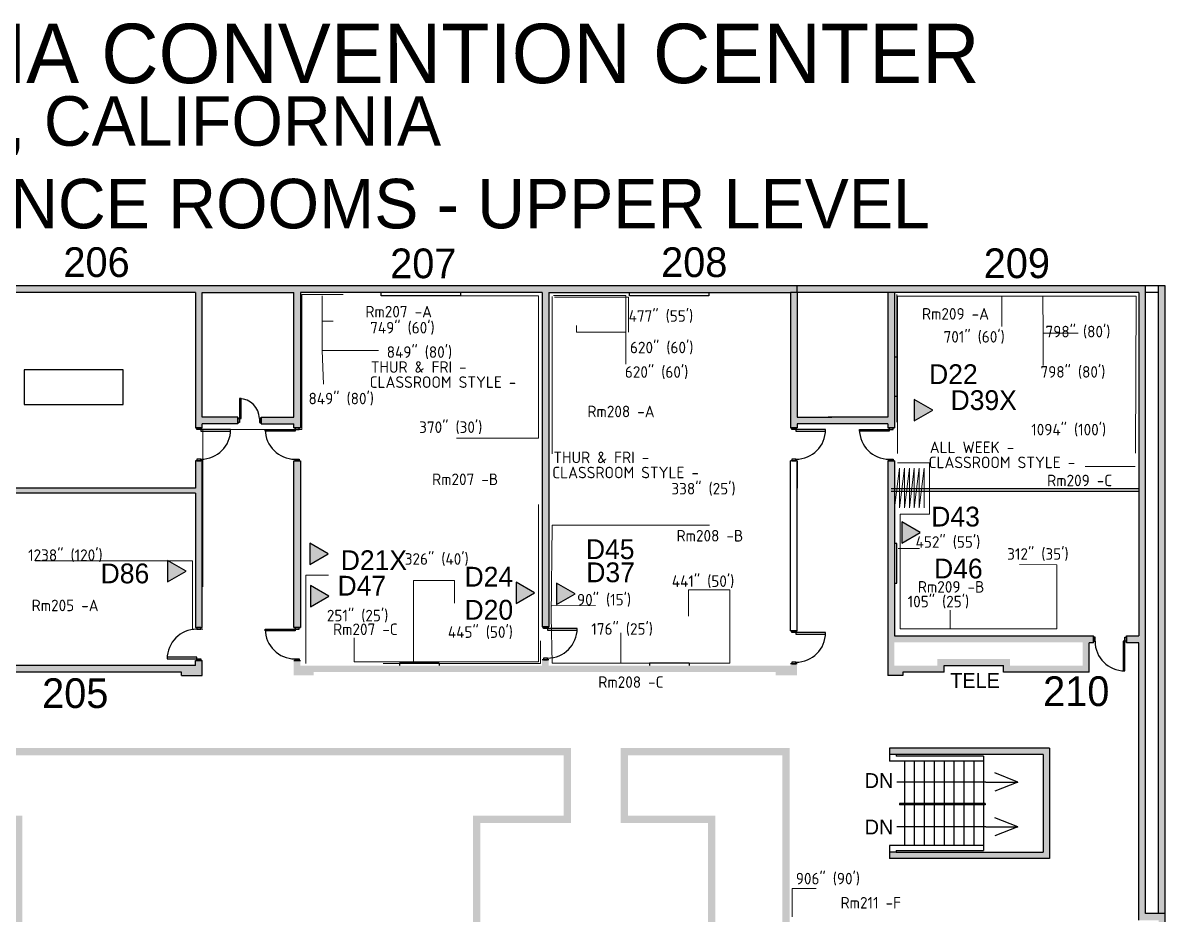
# Model space of a CAD drawing. Header units: inches. Extents: x 2884 to 5593, y 3202 to 5211.
# Drawn here: x 4174 to 5558, y 4130 to 5211 of the extents above; entities that cross this region are included whole.
import ezdxf
from ezdxf.enums import TextEntityAlignment as Align

# ---------------------------------------------------------------- set-up
doc = ezdxf.new("R2010")
doc.units = ezdxf.units.IN
doc.header["$LTSCALE"] = 100
doc.header["$MEASUREMENT"] = 0
doc.linetypes.add('DASHED', pattern=[19.049999999999997, 12.7, -6.35])
doc.linetypes.add('DASHEDTINY', pattern=[2.8575, 1.905, -0.9525])
for name, color, linetype, lineweight, true_color in [('AP_Name', 176, 'CONTINUOUS', 18, 0x000080), ('LAB DAY', 140, 'CONTINUOUS', 18, 0x26a8ff), ('Wire_Run', 200, 'DASHEDTINY', 13, 0xaa00ff)]:
    doc.layers.add(name, color=color, linetype=linetype, lineweight=lineweight, true_color=true_color)
for name, color, linetype, lineweight in [('bldg_airwall', 53, 'DASHED', 25), ('bldg_airwall_storage', 53, 'CONTINUOUS', 18), ('bldg_doors', 7, 'CONTINUOUS', 25), ('bldg_text', 94, 'CONTINUOUS', 25), ('bldg_title', 94, 'CONTINUOUS', 25), ('bldg_wallint', 7, 'CONTINUOUS', 25), ('bldg_wallintsol', 7, 'CONTINUOUS', 25), ('data_jack', 120, 'CONTINUOUS', 25), ('LENGTH', 4, 'CONTINUOUS', 18)]:
    doc.layers.add(name, color=color, linetype=linetype, lineweight=lineweight)
doc.layers.add('bldg_stairs', color=9, linetype='CONTINUOUS')
doc.styles.add('bldgtx18', font='bldgtx18')
doc.styles.add('bldgtx36', font='bldgtx36')
doc.styles.add('bldgtx48', font='bldgtx48')
doc.styles.add('iso3098', font='iso3098')
doc.styles.add('showtx60', font='showtx60')

msp = doc.modelspace()

# ---------------------------------------------------------------- hatches: boundary and pattern name
at = {"layer": 'bldg_wallintsol'}
for points in [[(4391.442682784961, 4680.260072352314), (4383.442678784962, 4680.260072352315), (4383.442674784961, 4647.260064352317), (4090.442682784963, 4647.260064352319), (4090.442682784963, 4884.260064352318), (4090.442682784963, 4892.260068352317), (3786.942682784963, 4892.260068352317), (3786.942682784963, 4523.946355853336), (3886.628970285977, 4424.260068352318), (4006.942682784958, 4424.260068352318), (4006.942682784958, 4456.260072352319), (4018.942682784959, 4456.260072352319), (4018.942682784959, 4464.26007235232), (3998.942682784959, 4464.26007235232), (3998.942682784959, 4432.26007235232), (3889.942674784961, 4432.26007235232), (3794.942682784963, 4527.26006435232), (3794.942682784962, 4884.260064352318), (4082.942682784962, 4884.260064352319), (4082.942682784962, 4647.260064352319), (4082.942682784961, 4464.26007235232), (4058.942682784962, 4464.26007235232), (4058.942682784962, 4456.26007235232), (4070.942682784962, 4456.26007235232), (4070.942682784962, 4424.260068352317), (4366.442682784962, 4424.260068352318), (4366.442682784961, 4420.260072352317), (4391.442678784962, 4420.260072352317), (4391.442678784962, 4438.260072352318), (4383.442674784963, 4438.260072352318), (4383.442674784963, 4432.260072352317), (4090.442682784963, 4432.260072352318), (4090.442682784963, 4641.260064352318), (4383.442674784963, 4641.260064352318), (4383.442674784964, 4478.260072352322), (4391.442678784964, 4478.260072352322)], [(5112.442674784963, 4884.260064352318), (5112.442674784963, 4892.260068352317), (4090.442682784963, 4892.260068352317), (4090.442682784963, 4884.260064352318), (4383.442674784963, 4884.260064352318), (4383.442674784963, 4720.260072352318), (4391.442678784962, 4720.260072352318), (4391.442678784962, 4725.260064352318), (4434.837166561695, 4725.260064352318), (4434.837166561695, 4733.260068352318), (4391.442678784962, 4733.260068352318), (4391.442678784962, 4884.260064352318), (4502.442678784962, 4884.260064352318), (4502.442678784962, 4733.260068352318), (4462.837166561698, 4733.260072352316), (4462.837166561698, 4725.260068352317), (4502.442678784962, 4725.260064352318), (4502.442678784962, 4720.260072352318), (4510.442682784962, 4720.260072352318), (4510.442682784962, 4884.260064352318), (4803.442674784963, 4884.260064352318), (4803.442674784963, 4479.260064352319), (4811.442678784962, 4479.260064352319), (4811.442678784962, 4884.260064352318), (5104.442682784963, 4884.260064352318)], [(5526.442674784963, 4468.260072352318), (5511.442674784962, 4468.260072352318), (5511.442674784962, 4459.760064352319), (5526.442674784963, 4459.760064352319), (5526.442674784961, 4123.618712339979), (5550.442674784961, 4123.618712339979), (5550.442674784961, 4117.61871233998), (5558.442666784963, 4117.618712339981), (5558.442666784963, 4131.618712339981), (5534.442678784961, 4131.618712339979), (5534.442678784963, 4892.260068352317), (5112.442674784963, 4892.260068352317), (5112.442674784963, 4884.260064352318), (5222.442678784962, 4884.260064352318), (5230.442682784963, 4884.260064352318), (5526.442674784963, 4884.260064352318)], [(5550.442666784963, 4131.618712339981), (5558.442666784963, 4131.618712339981), (5558.442666784964, 4892.260068352317), (5550.442666784964, 4892.260068352317)], [(5230.442682784963, 4884.260064352318), (5222.442678784962, 4884.260064352318), (5222.442678784962, 4733.260068352318), (5150.159422585903, 4733.260068352318), (5112.442674784963, 4733.260068352318), (5112.442674784963, 4884.260064352318), (5104.442682784963, 4884.260064352318), (5104.442682784962, 4720.260072352318), (5112.442674784963, 4720.260072352318), (5112.442674784963, 4725.260064352318), (5154.442674784963, 4725.260064352318), (5222.442678784962, 4725.260064352318), (5222.442678784962, 4720.260072352318), (5230.442682784962, 4720.260072352318)], [(4502.442678784961, 4478.260072352322), (4510.442682784961, 4478.260072352322), (4510.442682784963, 4680.260072352314), (4502.442678784963, 4680.260072352314)], [(5410.442682784963, 4206.26007235232), (5232.442682784962, 4206.260072352319), (5224.442682784962, 4206.260072352318), (5224.442682784962, 4198.260072352319), (5418.442686784961, 4198.260072352319), (5418.442686784961, 4332.260064352317), (5224.442682784962, 4332.260064352317), (5224.442682784962, 4324.260064352318), (5232.442682784962, 4324.260064352318), (5410.442682784962, 4324.260064352318)]]:
    msp.add_hatch(color=256, dxfattribs=at).paths.add_polyline_path(points, flags=0)
h = msp.add_hatch(color=256, dxfattribs=at)
h.paths.add_polyline_path([(5471.44267478496, 4468.260076352318), (5230.442682784962, 4468.260072352318), (5230.442682784962, 4680.260072352314), (5222.442678784962, 4680.260072352314), (5222.442678784962, 4420.260072352318), (5240.442678784962, 4420.260072352318), (5240.442678784962, 4424.260068352317), (5290.442682784962, 4424.260068352317), (5290.442682784962, 4432.260072352318), (5362.442682784962, 4432.260072352318), (5362.442682784962, 4424.260068352317), (5466.442674784963, 4424.260068352317), (5466.442674784963, 4459.760064352319), (5471.44267478496, 4459.760068352317)], flags=0)
h.paths.add_polyline_path([(5458.442682784962, 4460.260068352318), (5458.442682784962, 4432.260072352318), (5370.442674784963, 4432.260072352318), (5370.442674784963, 4440.260064352318), (5282.442678784962, 4440.260064352318), (5282.442678784962, 4432.260072352318), (5230.442682784962, 4432.260072352318), (5230.442682784962, 4460.260068352318)], flags=0)
at = {"layer": 'bldg_wallintsol', "linetype": 'CONTINUOUS'}
msp.add_hatch(color=256, dxfattribs=at).paths.add_polyline_path([(4526.442678784962, 4424.260068352317), (5086.442682784962, 4424.260068352317), (5086.442682784962, 4420.260072352318), (5112.442674784963, 4420.260072352318), (5112.442674784963, 4434.260064352318), (5104.442682784962, 4434.260064352318), (5104.442682784962, 4432.260072352318), (4811.442678784962, 4432.260072352318), (4811.442678784962, 4439.260068352317), (4803.442674784963, 4439.260068352317), (4803.442674784963, 4432.260072352318), (4510.442682784962, 4432.260072352318), (4510.442682784962, 4438.260072352318), (4502.442678784962, 4438.260072352318), (4502.442678784962, 4420.260072352318), (4526.442678784962, 4420.260072352318)], flags=0)
h = msp.add_hatch(color=256, dxfattribs=at)
h.paths.add_polyline_path([(4719.442674784963, 3948.260064352318), (4719.442674784963, 4250.260068352317), (4829.442678784962, 4250.260068352317), (4829.442678784962, 4323.260064352318), (4065.442674784963, 4323.260064352318), (4065.442674784963, 4250.260068352319), (4173.442674784963, 4250.260068352317), (4173.442674784963, 3948.260064352318), (4065.442674784963, 3948.260064352318), (4065.442674784963, 3869.260068352319), (4829.442678784962, 3869.260068352319), (4829.442678784962, 3948.260064352318)], flags=0)
h.paths.add_polyline_path([(4164.442674784963, 4241.260068352318), (4164.442674784963, 3957.260064352318), (4056.442674784962, 3957.260064352318), (4056.442674784962, 3860.260068352319), (4838.442678784963, 3860.260068352319), (4838.442678784963, 3957.260064352318), (4728.442674784963, 3957.260064352318), (4728.442674784963, 4241.260068352318), (4838.442678784963, 4241.260068352318), (4838.442678784963, 4332.260064352317), (4056.442674784962, 4332.260064352317), (4056.442674784962, 4241.260068352318)], flags=0)
h = msp.add_hatch(color=256, dxfattribs=at)
h.paths.add_polyline_path([(5094.442674784962, 3869.260068352319), (5094.442674784963, 4323.260064352318), (4907.442678784962, 4323.260064352318), (4907.442678784962, 4250.260068352317), (5013.442674784963, 4250.260068352317), (5013.442674784963, 3948.260064352318), (4907.442678784962, 3948.260064352318), (4907.442678784962, 3869.260068352319)], flags=0)
h.paths.add_polyline_path([(5004.442674784963, 4241.260068352318), (5004.442674784963, 3957.260064352318), (4898.442678784963, 3957.260064352318), (4898.442678784963, 3860.260068352319), (5103.442674784962, 3860.260068352319), (5103.442674784963, 4332.260064352317), (4898.442678784963, 4332.260064352317), (4898.442678784963, 4241.260068352318)], flags=0)
at = {"layer": 'data_jack'}
for points in [[(5276.832081734514, 4741.703850668862), (5254.442685853943, 4754.630374407503), (5254.442685853943, 4728.777326930221)], [(5261.65092906851, 4593.38906465028), (5239.261533187939, 4606.315588388921), (5239.261533187939, 4580.462540911639)], [(4544.270983645763, 4567.781990537479), (4521.881587765192, 4580.70851427612), (4521.881587765192, 4554.855466798839)], [(4371.928152146304, 4546.770376674658), (4349.538756265732, 4559.696900413299), (4349.538756265732, 4533.843852936017)], [(4544.971073140474, 4516.36421400033), (4522.581677259903, 4529.29073773897), (4522.581677259903, 4503.43769026169)], [(4794.272133427015, 4520.240295813983), (4771.882737546444, 4533.166819552623), (4771.882737546444, 4507.313772075342)], [(4843.277788423409, 4519.190947540187), (4820.888392542838, 4532.117471278829), (4820.888392542838, 4506.264423801547)]]:
    msp.add_hatch(color=256, dxfattribs=at).paths.add_polyline_path(points, flags=0)

# ---------------------------------------------------------------- linework, layer by layer
at = {"layer": 'bldg_airwall', "linetype": 'CONTINUOUS'}
for p, q in [((5514.442674784962, 4646.260068352318), (5238.442674784963, 4646.260068352318)), ((5514.442674784962, 4643.260068352318), (5238.442674784963, 4643.260068352318))]:
    msp.add_line(p, q, dxfattribs=at)
at = {"layer": 'bldg_airwall_storage'}
for p, q in [((5236.442682784962, 4671.260064352318), (5230.442682784962, 4623.260064352318)), ((5242.442682784962, 4671.260064352318), (5236.442682784962, 4623.260064352318)), ((5236.442682784962, 4623.260064352318), (5236.442682784962, 4671.260064352318)), ((5248.442682784962, 4671.260064352318), (5242.442682784962, 4623.260064352318)), ((5242.442682784962, 4623.260064352318), (5242.442682784962, 4671.260064352318)), ((5254.442682784961, 4671.260064352318), (5248.442682784962, 4623.260064352318)), ((5248.442682784962, 4623.260064352318), (5248.442682784962, 4671.260064352318)), ((5260.442682784962, 4671.260064352318), (5254.442682784961, 4623.260064352318)), ((5254.442682784961, 4623.260064352318), (5254.442682784961, 4671.260064352318)), ((5266.442682784962, 4671.260064352318), (5260.442682784962, 4623.260064352318)), ((5260.442682784962, 4623.260064352318), (5260.442682784962, 4671.260064352318)), ((5266.442682784962, 4671.260064352318), (5266.442682784962, 4623.260064352318))]:
    msp.add_line(p, q, dxfattribs=at)
at = {"layer": 'bldg_doors'}
for p, q in [((4438.837166561695, 4755.760068352318), (4436.837166561695, 4755.760068352317)), ((4436.837166561695, 4755.760068352317), (4436.837166561695, 4731.760068352317)), ((4438.837166561694, 4731.760068352317), (4438.837166561695, 4755.760068352318)), ((4434.837166561695, 4726.760068352317), (4434.837166561693, 4731.760068352317)), ((4434.837166561693, 4731.760068352317), (4436.837166561695, 4731.760068352317)), ((4436.837166561693, 4726.760068352317), (4434.837166561695, 4726.760068352317)), ((4436.837166561695, 4731.760068352317), (4436.837166561693, 4726.760068352317)), ((4436.837166561695, 4731.760068352317), (4438.837166561694, 4731.760068352317)), ((4462.837166561697, 4731.760068352317), (4460.837166561694, 4731.760068352317)), ((4460.837166561694, 4731.760068352317), (4460.837166561697, 4726.760068352317)), ((4460.837166561697, 4726.760068352317), (4462.837166561696, 4726.760068352317)), ((4462.837166561696, 4726.760068352317), (4462.837166561697, 4731.760068352317)), ((4384.942678784962, 4718.260072352318), (4384.942678784962, 4720.260072352317)), ((4384.942678784962, 4720.260072352317), (4389.942678784962, 4720.260072352319)), ((4389.942678784961, 4718.260072352317), (4384.942678784962, 4718.260072352318)), ((4389.942678784962, 4720.260072352319), (4389.942678784961, 4718.260072352317)), ((4389.942678784961, 4718.260072352317), (4389.942678784961, 4716.260072352318)), ((4425.942678784962, 4718.260072352317), (4389.942678784961, 4718.260072352317)), ((4389.942678784961, 4716.260072352318), (4425.942678784962, 4716.260072352318)), ((4425.942678784962, 4716.260072352318), (4425.942678784962, 4718.260072352317)), ((4467.942682784961, 4716.260072352318), (4467.942682784963, 4718.260072352317)), ((4467.942682784963, 4718.260072352317), (4503.942682784963, 4718.260072352317)), ((4503.942682784963, 4716.260072352318), (4467.942682784961, 4716.260072352318)), ((4508.942682784963, 4720.260072352317), (4503.942682784962, 4720.260072352319)), ((4503.942682784962, 4720.260072352319), (4503.942682784963, 4718.260072352317)), ((4503.942682784963, 4718.260072352317), (4508.942682784963, 4718.260072352318)), ((4503.942682784963, 4718.260072352317), (4503.942682784963, 4716.260072352318)), ((4508.942682784963, 4718.260072352318), (4508.942682784963, 4720.260072352317)), ((5105.942686784961, 4718.260072352318), (5105.942686784961, 4720.260072352317)), ((5105.942686784961, 4720.260072352317), (5110.942686784961, 4720.260072352319)), ((5110.94268678496, 4718.260072352317), (5105.942686784961, 4718.260072352318)), ((5110.942686784961, 4720.260072352319), (5110.94268678496, 4718.260072352317)), ((5110.94268678496, 4718.260072352317), (5110.94268678496, 4716.260072352318)), ((5146.94268678496, 4718.260072352317), (5110.94268678496, 4718.260072352317)), ((5110.94268678496, 4716.260072352318), (5146.942686784962, 4716.260072352318)), ((5146.942686784962, 4716.260072352318), (5146.94268678496, 4718.260072352317)), ((5187.942682784962, 4716.260072352318), (5187.942682784963, 4718.260072352317)), ((5187.942682784963, 4718.260072352317), (5223.942682784962, 4718.260072352317)), ((5223.942682784962, 4716.260072352318), (5187.942682784962, 4716.260072352318)), ((5228.942682784963, 4720.260072352317), (5223.942682784961, 4720.260072352319)), ((5223.942682784961, 4720.260072352319), (5223.942682784962, 4718.260072352317)), ((5223.942682784962, 4718.260072352317), (5228.942682784963, 4718.260072352318)), ((5223.942682784962, 4718.260072352317), (5223.942682784962, 4716.260072352318)), ((5228.942682784963, 4718.260072352318), (5228.942682784963, 4720.260072352317)), ((4384.942678784962, 4682.260072352316), (4384.942678784962, 4680.260072352316)), ((4389.942678784961, 4682.260072352317), (4384.942678784962, 4682.260072352316)), ((4384.942678784962, 4680.260072352316), (4389.942678784961, 4680.260072352315)), ((4389.942678784961, 4680.260072352315), (4389.942678784961, 4682.260072352317)), ((4503.942682784963, 4680.260072352315), (4503.942682784963, 4682.260072352317)), ((4503.942682784963, 4682.260072352317), (4508.942682784963, 4682.260072352316)), ((4508.942682784963, 4680.260072352316), (4503.942682784963, 4680.260072352315)), ((4508.942682784963, 4682.260072352316), (4508.942682784963, 4680.260072352316)), ((5105.942686784961, 4682.260072352316), (5105.942686784961, 4680.260072352316)), ((5110.94268678496, 4682.260072352317), (5105.942686784961, 4682.260072352316)), ((5105.942686784961, 4680.260072352316), (5110.94268678496, 4680.260072352315)), ((5110.94268678496, 4680.260072352315), (5110.94268678496, 4682.260072352317)), ((5223.942682784962, 4680.260072352315), (5223.942682784962, 4682.260072352317)), ((5223.942682784962, 4682.260072352317), (5228.942682784963, 4682.260072352316)), ((5228.942682784963, 4680.260072352316), (5223.942682784962, 4680.260072352315)), ((5228.942682784963, 4682.260072352316), (5228.942682784963, 4680.260072352316)), ((4389.942678784963, 4478.26007235232), (4384.942678784963, 4478.260072352321)), ((4384.942678784963, 4478.260072352321), (4384.942678784963, 4476.260072352319)), ((4384.942678784963, 4476.260072352319), (4389.942678784963, 4476.260072352321)), ((4389.942678784963, 4476.260072352321), (4389.942678784963, 4478.26007235232)), ((4467.94268278496, 4474.260072352321), (4467.942682784961, 4476.260072352321)), ((4467.942682784961, 4476.260072352321), (4503.942682784962, 4476.260072352321)), ((4503.942682784962, 4474.260072352321), (4467.94268278496, 4474.260072352321)), ((4508.942682784962, 4478.260072352321), (4503.942682784961, 4478.260072352322)), ((4503.942682784961, 4478.260072352322), (4503.942682784962, 4476.260072352321)), ((4503.942682784962, 4476.260072352321), (4508.942682784962, 4476.260072352322)), ((4503.942682784962, 4476.260072352321), (4503.942682784962, 4474.260072352321)), ((4508.942682784962, 4476.260072352322), (4508.942682784962, 4478.260072352321)), ((4804.942674784962, 4477.260064352318), (4804.942674784962, 4479.260064352317)), ((4804.942674784962, 4479.260064352317), (4809.942674784963, 4479.260064352319)), ((4809.942674784962, 4477.260064352317), (4804.942674784962, 4477.260064352318)), ((4809.942674784963, 4479.260064352319), (4809.942674784962, 4477.260064352317)), ((4809.942674784962, 4477.260064352317), (4809.942674784962, 4475.260064352318)), ((4845.942674784962, 4477.260064352317), (4809.942674784962, 4477.260064352317)), ((4809.942674784962, 4475.260064352318), (4845.942674784963, 4475.260064352317)), ((4845.942674784963, 4475.260064352317), (4845.942674784962, 4477.260064352317)), ((5105.942686784961, 4472.260072352319), (5105.942686784961, 4474.260072352318)), ((5105.942686784961, 4474.260072352318), (5110.942686784961, 4474.260072352318)), ((5110.94268678496, 4472.260072352317), (5105.942686784961, 4472.260072352319)), ((5110.942686784961, 4474.260072352318), (5110.94268678496, 4472.260072352317)), ((5110.94268678496, 4472.260072352317), (5110.94268678496, 4470.260072352318)), ((5146.94268678496, 4472.260072352317), (5110.94268678496, 4472.260072352317)), ((5146.942686784962, 4470.260072352317), (5146.94268678496, 4472.260072352317)), ((5110.94268678496, 4470.260072352318), (5146.942686784962, 4470.260072352317)), ((5473.44267478496, 4466.760072352319), (5471.442674784961, 4466.760072352319)), ((5471.442674784961, 4466.760072352319), (5471.44267478496, 4461.760072352318)), ((5471.44267478496, 4461.760072352318), (5473.442674784962, 4461.760072352318)), ((5473.442674784962, 4461.760072352318), (5473.44267478496, 4466.760072352319)), ((5509.442674784962, 4461.760072352318), (5507.442674784963, 4461.760072352318)), ((5507.442674784963, 4461.760072352318), (5507.442674784962, 4425.760072352318)), ((5509.442674784963, 4466.760072352319), (5511.442674784962, 4466.760072352319)), ((5509.442674784962, 4461.760072352318), (5509.442674784963, 4466.760072352319)), ((5511.442674784964, 4461.760072352318), (5509.442674784962, 4461.760072352318)), ((5509.442674784962, 4425.760072352319), (5509.442674784962, 4461.760072352318)), ((5511.442674784962, 4466.760072352319), (5511.442674784964, 4461.760072352318)), ((4384.942678784963, 4442.260072352318), (4348.942678784962, 4442.260072352319)), ((4348.942678784962, 4442.260072352319), (4348.942678784964, 4440.260072352319)), ((4348.942678784964, 4440.260072352319), (4384.942678784963, 4440.260072352319)), ((4384.942678784963, 4440.260072352319), (4384.942678784963, 4442.260072352318)), ((4384.942678784962, 4438.260072352317), (4384.942678784963, 4440.260072352319)), ((4384.942678784963, 4440.260072352319), (4389.942678784963, 4440.260072352319)), ((4389.942678784963, 4438.260072352319), (4384.942678784962, 4438.260072352317)), ((4389.942678784963, 4440.260072352319), (4389.942678784963, 4438.260072352319)), ((4503.942682784962, 4438.260072352319), (4503.942682784962, 4440.260072352321)), ((4503.942682784962, 4440.260072352321), (4508.942682784962, 4440.260072352319)), ((4508.942682784962, 4438.26007235232), (4503.942682784962, 4438.260072352319)), ((4508.942682784962, 4440.260072352319), (4508.942682784962, 4438.26007235232)), ((4804.942674784962, 4441.260064352316), (4804.942674784962, 4439.260064352317)), ((4809.942674784962, 4441.260064352317), (4804.942674784962, 4441.260064352316)), ((4804.942674784962, 4439.260064352317), (4809.942674784962, 4439.260064352316)), ((4809.942674784962, 4439.260064352316), (4809.942674784962, 4441.260064352317)), ((5105.942686784961, 4436.260072352316), (5105.942686784961, 4434.260072352316)), ((5110.94268678496, 4436.260072352317), (5105.942686784961, 4436.260072352316)), ((5105.942686784961, 4434.260072352316), (5110.94268678496, 4434.260072352315)), ((5110.94268678496, 4434.260072352315), (5110.94268678496, 4436.260072352317)), ((5507.442674784962, 4425.760072352318), (5509.442674784962, 4425.760072352319))]:
    msp.add_line(p, q, dxfattribs=at)
for centre, radius, start, end in [((4436.390437431074, 4731.313339221697), 24.45081045900309, 1.046882190347813, 88.95311780964347), ((4389.942678784961, 4718.260072352317), 36.00000000000001, 270, 0), ((4503.942682784963, 4718.260072352317), 36.00000000000001, 180, 270), ((5110.94268678496, 4718.260072352317), 36.00000000000001, 270, 0), ((5223.942682784962, 4718.260072352317), 36.00000000000001, 180, 270), ((4384.942678784963, 4440.260072352319), 36.00000000000001, 90, 180), ((4503.942682784962, 4476.260072352321), 36.00000000000001, 180, 270), ((4809.942674784962, 4477.260064352317), 36.00000000000001, 270, 0), ((5110.94268678496, 4472.260072352317), 36.00000000000001, 270, 0), ((5509.442674784962, 4461.760072352318), 36.00000000000001, 180, 270)]:
    msp.add_arc(centre, radius, start, end, dxfattribs=at)
at = {"layer": 'bldg_stairs'}
for p, q in [((4608.442674784963, 4880.260068352318), (4608.442674784963, 4884.260064352318)), ((4704.442674784963, 4880.260068352318), (4608.442674784963, 4880.260068352318)), ((4704.442674784963, 4884.260064352318), (4704.442674784963, 4880.260068352318)), ((4909.442682784963, 4880.260068352318), (4909.442682784963, 4884.260064352318)), ((5005.442682784963, 4880.260068352318), (4909.442682784963, 4880.260068352318)), ((5005.442682784963, 4884.260064352318), (5005.442682784963, 4880.260068352318)), ((5230.442682784962, 4806.260064352319), (5233.442682784962, 4806.260064352319)), ((5233.442682784962, 4806.260064352319), (5233.442682784962, 4758.260064352318)), ((5233.442682784962, 4758.260064352318), (5230.442682784962, 4758.260064352318)), ((5238.442674784963, 4646.260068352318), (5226.442674784963, 4646.260068352318)), ((5238.442674784963, 4643.260068352318), (5226.442674784963, 4643.260068352318)), ((5526.442674784963, 4646.260068352318), (5514.442674784962, 4646.260068352318)), ((5526.442674784963, 4643.260068352318), (5514.442674784962, 4643.260068352318)), ((5233.442682784962, 4580.260068352318), (5230.442682784962, 4580.260068352318)), ((5233.442682784962, 4532.260068352317), (5233.442682784962, 4580.260068352318)), ((5230.442682784962, 4532.260068352317), (5233.442682784962, 4532.260068352317)), ((4678.442682784962, 4435.260072352318), (4630.442682784962, 4435.260072352318)), ((4630.442682784962, 4435.260072352318), (4630.442682784962, 4432.260072352318)), ((4678.442682784962, 4435.260072352318), (4678.442682784962, 4432.260072352318)), ((4981.442682784962, 4435.260072352318), (4933.442682784962, 4435.260072352318)), ((4933.442682784962, 4435.260072352318), (4933.442682784962, 4432.260072352318)), ((4981.442682784962, 4435.260072352318), (4981.442682784962, 4432.260072352318)), ((5242.442682784962, 4316.260064352318), (5242.442682784962, 4263.260064352318)), ((5254.442682784961, 4316.260064352318), (5254.442682784961, 4263.260064352318)), ((5266.442682784962, 4316.260064352318), (5266.442682784962, 4263.260064352318)), ((5278.442682784962, 4316.260064352318), (5278.442682784962, 4263.260064352318)), ((5290.442682784962, 4316.260064352318), (5290.442682784962, 4263.260064352318)), ((5302.442682784962, 4316.260064352318), (5302.442682784962, 4263.260064352318)), ((5314.442682784962, 4316.260064352318), (5314.442682784962, 4263.260064352318)), ((5326.442682784962, 4316.260064352318), (5326.442682784962, 4263.260064352318)), ((5338.442682784962, 4316.260064352318), (5338.442682784962, 4263.260064352318)), ((5379.919242784962, 4291.049124352318), (5352.208302784962, 4302.135060352319)), ((5341.130178784962, 4291.049124352318), (5233.130178784962, 4291.049124352318)), ((5341.130178784962, 4291.049124352318), (5379.919242784962, 4291.049124352318)), ((5379.919242784962, 4291.049124352318), (5352.208302784962, 4279.963188352319)), ((5242.442682784962, 4263.260064352318), (5242.442682784962, 4214.260068352319)), ((5254.442682784961, 4263.260064352318), (5254.442682784961, 4214.260068352319)), ((5266.442682784962, 4263.260064352318), (5266.442682784962, 4214.260068352319)), ((5278.442682784962, 4263.260064352318), (5278.442682784962, 4214.260068352319)), ((5290.442682784962, 4263.260064352318), (5290.442682784962, 4214.260068352319)), ((5302.442682784962, 4263.260064352318), (5302.442682784962, 4214.260068352319)), ((5314.442682784962, 4263.260064352318), (5314.442682784962, 4214.260068352319)), ((5326.442682784962, 4263.260064352318), (5326.442682784962, 4214.260068352319)), ((5338.442682784962, 4263.260064352318), (5338.442682784962, 4214.260068352319)), ((5341.130178784962, 4236.760068352318), (5233.130178784962, 4236.760068352318)), ((5341.130178784962, 4236.760068352318), (5379.919242784962, 4236.760068352318)), ((5379.919242784962, 4236.760068352318), (5352.208302784962, 4247.846004352319)), ((5379.919242784962, 4236.760068352318), (5352.208302784962, 4225.674132352319))]:
    msp.add_line(p, q, dxfattribs=at)
at = {"layer": 'bldg_text'}
msp.add_lwpolyline([(4175.790215338886, 4748.636156822791), (4295.790215338885, 4748.636156822791), (4295.790215338885, 4790.636156822791), (4175.790215338886, 4790.636156822791)], close=True, dxfattribs=at)
at = {"layer": 'bldg_wallint', "linetype": 'CONTINUOUS'}
for p, q in [((5558.442666784964, 4892.260068352317), (3786.942682784963, 4892.260068352317)), ((5534.442678784961, 4131.618712339979), (5534.442678784963, 4892.260068352317)), ((4383.442674784963, 4884.260064352318), (4090.442682784963, 4884.260064352318)), ((4383.442674784963, 4884.260064352318), (4383.442674784963, 4720.260072352318)), ((4391.442678784962, 4733.260068352318), (4391.442678784962, 4884.260064352318)), ((4391.442678784962, 4884.260064352318), (4502.442678784962, 4884.260064352318)), ((4502.442678784962, 4733.260068352318), (4502.442678784962, 4884.260064352318)), ((4510.442682784962, 4884.260064352318), (4510.442682784962, 4720.260072352318)), ((4803.442674784963, 4884.260064352318), (4510.442682784962, 4884.260064352318)), ((4803.442674784963, 4884.260064352318), (4803.442674784963, 4479.260064352319)), ((4811.442678784962, 4884.260064352318), (4811.442678784962, 4479.260064352319)), ((4811.442678784962, 4884.260064352318), (5104.442682784963, 4884.260064352318)), ((5104.442682784963, 4884.260064352318), (5104.442682784962, 4720.260072352318)), ((5222.442678784962, 4884.260064352318), (5112.442674784963, 4884.260064352318)), ((5112.442674784963, 4884.260064352318), (5112.442674784963, 4733.260068352318)), ((5222.442678784962, 4884.260064352318), (5222.442678784962, 4733.260068352318)), ((5526.442674784963, 4884.260064352318), (5230.442682784963, 4884.260064352318)), ((5230.442682784963, 4884.260064352318), (5230.442682784962, 4720.260072352318)), ((5526.442674784963, 4884.260064352318), (5526.442674784963, 4468.260072352318)), ((4434.837166561695, 4733.260068352318), (4391.442678784962, 4733.260068352318)), ((4391.442678784962, 4720.260072352318), (4391.442678784962, 4725.260064352318)), ((4434.837166561695, 4725.260064352318), (4391.442678784962, 4725.260064352318)), ((4434.837166561695, 4725.260064352318), (4434.837166561695, 4733.260068352318)), ((4434.837166561695, 4725.260064352318), (4434.837166561695, 4733.260068352318)), ((4434.837166561695, 4725.260068352318), (4434.837166561695, 4733.260072352317)), ((4462.837166561698, 4733.260072352316), (4502.442678784962, 4733.260068352318)), ((4462.837166561698, 4725.260068352317), (4462.837166561698, 4733.260072352316)), ((4462.837166561698, 4733.260072352316), (4462.837166561698, 4725.260068352317)), ((4462.837166561698, 4733.260072352316), (4462.837166561698, 4725.260068352317)), ((4462.837166561698, 4725.260068352317), (4502.442678784962, 4725.260064352318)), ((4502.442678784962, 4720.260072352318), (4502.442678784962, 4725.260064352318)), ((5112.442674784963, 4733.260068352318), (5154.442674784963, 4733.260068352318)), ((5112.442674784963, 4725.260064352318), (5112.442674784963, 4720.260072352318)), ((5154.442674784963, 4725.260064352318), (5112.442674784963, 4725.260064352318)), ((5222.442678784962, 4733.260068352318), (5150.159422585903, 4733.260068352318)), ((5222.442678784962, 4725.260064352318), (5150.159422585903, 4725.260064352318)), ((5222.442678784962, 4725.260064352318), (5222.442678784962, 4720.260072352318)), ((4383.442674784963, 4720.260072352318), (4391.442678784962, 4720.260072352318)), ((4383.442678784962, 4720.260072352318), (4391.442682784962, 4720.260072352318)), ((4510.442682784962, 4720.260072352318), (4502.442678784962, 4720.260072352318)), ((5112.442674784963, 4720.260072352318), (5104.442682784962, 4720.260072352318)), ((5104.442682784962, 4720.260072352318), (5112.442686784961, 4720.260072352318)), ((5104.442686784961, 4720.260072352318), (5112.442690784961, 4720.260072352318)), ((5230.442682784962, 4720.260072352318), (5222.442678784962, 4720.260072352318)), ((5230.442682784962, 4720.260072352318), (5222.442678784962, 4720.260072352318)), ((4383.442678784962, 4680.260072352314), (4383.442674784963, 4647.260064352319)), ((4391.442682784961, 4680.260072352314), (4383.442678784962, 4680.260072352314)), ((4391.442682784961, 4680.260072352314), (4383.442678784962, 4680.260072352314)), ((4391.442678784963, 4478.260072352322), (4391.442682784961, 4680.260072352314)), ((4502.442678784963, 4680.260072352314), (4510.442682784963, 4680.260072352314)), ((4502.442678784961, 4478.260072352322), (4502.442678784963, 4680.260072352314)), ((4510.442682784963, 4680.260072352314), (4510.442682784961, 4478.260072352322)), ((5104.442682784962, 4474.260072352318), (5104.442682784962, 4680.260072352314)), ((5112.442674784963, 4680.260072352314), (5104.442682784962, 4680.260072352314)), ((5112.44269078496, 4680.260072352314), (5104.442686784961, 4680.260072352314)), ((5112.44269078496, 4680.260072352314), (5104.442686784961, 4680.260072352314)), ((5112.442674784963, 4474.260072352318), (5112.44269078496, 4680.260072352314)), ((5112.442674784963, 4680.260072352314), (5112.442674784963, 4647.260064352319)), ((5222.442678784962, 4680.260072352314), (5222.442678784962, 4647.260064352319)), ((5230.442682784962, 4680.260072352314), (5222.442678784962, 4680.260072352314)), ((5222.442678784962, 4680.260072352314), (5222.442678784962, 4420.260072352318)), ((5222.442678784964, 4680.260072352314), (5230.442682784963, 4680.260072352314)), ((5230.442682784962, 4680.260072352314), (5230.442682784962, 4468.260072352318)), ((4383.442674784963, 4647.260064352319), (4090.442682784963, 4647.260064352319)), ((4383.442674784963, 4641.260064352318), (4090.442682784963, 4641.260064352318)), ((4383.442674784963, 4641.260064352318), (4383.442674784964, 4478.260072352322)), ((4383.442674784964, 4478.260072352322), (4391.442678784963, 4478.260072352322)), ((4510.442682784961, 4478.260072352322), (4502.442678784961, 4478.260072352322)), ((4803.442674784963, 4479.260064352319), (4811.442678784962, 4479.260064352319)), ((4803.442670784964, 4479.260064352319), (4811.442662784965, 4479.260064352319)), ((4811.442662784965, 4479.260064352319), (4803.442670784964, 4479.260064352319)), ((4803.442670784964, 4479.260064352319), (4811.442674784963, 4479.260064352319)), ((4803.442674784963, 4479.260064352319), (4811.442678784962, 4479.260064352319)), ((5104.442682784962, 4474.260072352318), (5112.442674784963, 4474.260072352318)), ((5112.442674784963, 4474.260072352318), (5104.442682784962, 4474.260072352318)), ((5104.442682784962, 4474.260072352318), (5112.442686784961, 4474.260072352318)), ((5104.442686784961, 4474.260072352318), (5112.442690784961, 4474.260072352318)), ((5230.442682784962, 4468.260072352318), (5471.44267478496, 4468.260076352318)), ((5471.44267478496, 4459.760068352317), (5466.442674784963, 4459.760064352319)), ((5466.442674784963, 4424.260068352317), (5466.442674784963, 4459.760064352319)), ((5471.44267478496, 4459.760068352317), (5471.44267478496, 4468.260076352318)), ((5471.44267478496, 4460.260084352317), (5471.44267478496, 4468.260076352318)), ((5471.44267478496, 4460.26006835232), (5471.44267478496, 4468.260072352319)), ((5471.44267478496, 4460.26006835232), (5471.44267478496, 4468.260072352319)), ((5511.442674784962, 4468.260076352318), (5511.442674784962, 4460.260084352317)), ((5511.442674784962, 4460.260084352317), (5511.442674784962, 4468.260076352318)), ((5511.442674784962, 4468.260076352318), (5511.442674784962, 4460.260072352318)), ((5511.442674784962, 4459.760064352319), (5511.442674784962, 4468.260072352318)), ((5511.442674784962, 4468.260072352318), (5526.442674784963, 4468.260072352318)), ((5511.442674784962, 4468.260072352318), (5511.442674784962, 4460.260068352318)), ((5526.442674784963, 4459.760064352319), (5511.442674784962, 4459.760064352319)), ((5526.442674784961, 4123.618712339979), (5526.442674784963, 4459.760064352319)), ((4383.442674784963, 4432.260072352318), (4090.442682784963, 4432.260072352318)), ((4383.442674784963, 4438.260072352318), (4391.442678784962, 4438.260072352318)), ((4383.442674784963, 4432.260072352318), (4383.442674784963, 4438.260072352318)), ((4391.442678784962, 4420.260072352318), (4391.442678784962, 4438.260072352318)), ((4811.442662784965, 4439.260064352314), (4803.442670784964, 4439.260064352314)), ((4811.442678784962, 4439.260064352314), (4803.442674784962, 4439.260064352314)), ((4811.442678784962, 4439.260064352314), (4803.442674784962, 4439.260064352314)), ((5112.442674784963, 4434.260072352315), (5104.442682784962, 4434.260072352315)), ((5112.44269078496, 4434.260072352315), (5104.442686784961, 4434.260072352315)), ((5112.44269078496, 4434.260072352315), (5104.442686784961, 4434.260072352315)), ((5290.442682784962, 4424.260068352317), (5290.442682784962, 4432.260072352318)), ((5290.442682784962, 4432.260072352318), (5362.442682784962, 4432.260072352318)), ((5362.442682784962, 4424.260068352317), (5362.442682784962, 4432.260072352318)), ((4366.442682784962, 4424.260068352317), (4070.942682784963, 4424.260068352318)), ((4366.442682784962, 4420.260072352318), (4366.442682784962, 4424.260068352317)), ((4366.442682784962, 4420.260072352318), (4391.442678784962, 4420.260072352318)), ((5240.442678784962, 4420.260072352318), (5222.442678784962, 4420.260072352318)), ((5240.442678784962, 4424.260068352317), (5240.442678784962, 4420.260072352318)), ((5290.442682784962, 4424.260068352317), (5240.442678784962, 4424.260068352317)), ((5466.442674784963, 4424.260068352317), (5362.442682784962, 4424.260068352317)), ((5418.442686784961, 4332.260064352317), (5224.442682784962, 4332.260064352317)), ((5224.442682784962, 4332.260064352317), (5224.442682784962, 4316.260064352318)), ((5410.442682784962, 4324.260064352318), (5232.442682784962, 4324.260064352318)), ((5232.442682784962, 4324.260064352318), (5232.442682784963, 4322.260064352319)), ((5338.442682784962, 4322.260064352319), (5232.442682784962, 4322.260064352319)), ((5410.442682784962, 4324.260064352318), (5410.442682784963, 4206.26007235232)), ((5418.442686784961, 4332.260064352317), (5418.442686784961, 4198.260072352319)), ((5338.442682784962, 4316.260064352318), (5224.442682784962, 4316.260064352318)), ((5340.442682784962, 4265.260064352319), (5236.442682784962, 4265.260064352319)), ((5340.442682784962, 4263.260064352318), (5236.442682784962, 4263.260064352318)), ((5224.442682784962, 4214.260068352319), (5224.442682784962, 4198.260072352319)), ((5338.442682784962, 4214.260068352319), (5224.442682784962, 4214.260068352319)), ((5418.442686784961, 4198.260072352319), (5224.442682784962, 4198.260072352319))]:
    msp.add_line(p, q, dxfattribs=at)
at = {"layer": 'bldg_wallint'}
for p, q in [((5550.442666784963, 4131.618712339981), (5550.442666784964, 4892.260068352317)), ((5558.442666784963, 4131.618712339981), (5558.442666784964, 4892.260068352317)), ((4811.442678784962, 4884.260064352318), (5104.442682784963, 4884.260064352318)), ((5550.442666784964, 4884.260068352318), (5534.442678784963, 4884.260068352318)), ((4434.837166561695, 4733.260068352318), (4434.837166561695, 4725.260068352318)), ((4462.837166561698, 4733.260068352317), (4462.837166561698, 4725.260068352317)), ((4391.442678784962, 4720.260072352318), (4383.442678784962, 4720.260072352318)), ((4502.442682784962, 4720.260072352318), (4510.442682784962, 4720.260072352318)), ((5112.442686784961, 4720.260072352318), (5104.442686784961, 4720.260072352318)), ((5222.442682784961, 4720.260072352318), (5230.442682784962, 4720.260072352318)), ((4391.442678784961, 4680.260072352314), (4383.442678784962, 4680.260072352314)), ((4502.442682784963, 4680.260072352314), (4510.442682784963, 4680.260072352314)), ((5112.442686784961, 4680.260072352314), (5104.442686784961, 4680.260072352314)), ((5222.442682784963, 4680.260072352314), (5230.442682784963, 4680.260072352314)), ((4383.442678784963, 4478.260072352322), (4391.442678784963, 4478.260072352322)), ((4502.442682784961, 4478.260072352322), (4510.442682784961, 4478.260072352322)), ((4811.442674784963, 4479.260064352319), (4803.442674784963, 4479.260064352319)), ((5112.442686784961, 4474.260072352318), (5104.442686784961, 4474.260072352318)), ((5471.44267478496, 4460.260072352319), (5471.44267478496, 4468.260072352319)), ((5511.442674784962, 4460.260072352318), (5511.442674784962, 4468.260072352318)), ((4383.442678784962, 4438.260072352318), (4391.442678784962, 4438.260072352318)), ((4502.442682784962, 4438.260072352318), (4510.442682784962, 4438.260072352318)), ((4811.442674784962, 4439.260064352314), (4803.442674784962, 4439.260064352314)), ((5112.442686784961, 4434.260072352315), (5104.442686784961, 4434.260072352315)), ((5232.442682784962, 4324.260064352318), (5224.442682784961, 4324.260064352318)), ((5338.442682784962, 4322.260064352319), (5338.442682784962, 4316.260064352318)), ((5236.442682784962, 4265.260064352319), (5236.442682784962, 4263.260064352318)), ((5340.442682784962, 4265.260064352319), (5340.442682784962, 4263.260064352318)), ((5338.442682784962, 4214.260068352319), (5338.442682784962, 4208.260072352318)), ((5232.442682784962, 4206.260072352319), (5224.442682784961, 4206.260072352318)), ((5232.442682784962, 4208.260072352319), (5338.442682784962, 4208.260072352319)), ((5232.442682784962, 4208.260072352319), (5232.442682784962, 4206.260072352319)), ((5232.442682784962, 4206.260072352319), (5410.442682784963, 4206.26007235232)), ((5558.442666784963, 4131.618712339981), (5534.442678784961, 4131.618712339979)), ((5558.442666784963, 4117.618712339981), (5558.442666784963, 4131.618712339981))]:
    msp.add_line(p, q, dxfattribs=at)
at = {"layer": 'bldg_wallintsol'}
for p, q in [((5112.442674784963, 4884.260064352318), (5112.442674784963, 4892.260064352318)), ((5112.442674784963, 4884.260064352318), (5104.442682784963, 4884.260064352318)), ((5230.442682784963, 4884.260064352318), (5222.442678784962, 4884.260064352318))]:
    msp.add_line(p, q, dxfattribs=at)
at = {"layer": 'data_jack'}
for points in [[(5276.832081734514, 4741.703850668862), (5254.442685853943, 4754.630374407503), (5254.442685853943, 4728.777326930221)], [(5261.65092906851, 4593.38906465028), (5239.261533187939, 4606.315588388921), (5239.261533187939, 4580.462540911639)], [(4544.270983645763, 4567.781990537479), (4521.881587765192, 4580.70851427612), (4521.881587765192, 4554.855466798839)], [(4371.928152146304, 4546.770376674658), (4349.538756265732, 4559.696900413299), (4349.538756265732, 4533.843852936017)], [(4544.971073140474, 4516.36421400033), (4522.581677259903, 4529.29073773897), (4522.581677259903, 4503.43769026169)], [(4794.272133427015, 4520.240295813983), (4771.882737546444, 4533.166819552623), (4771.882737546444, 4507.313772075342)], [(4843.277788423409, 4519.190947540187), (4820.888392542838, 4532.117471278829), (4820.888392542838, 4506.264423801547)]]:
    msp.add_lwpolyline(points, close=True, dxfattribs=at)
at = {"layer": 'Wire_Run'}
for p, q in [((4562.437588433888, 4881.793786928354), (4512.16090604817, 4881.793786928354)), ((4512.16090604817, 4881.793786928354), (4512.16090604817, 4718.228409283792)), ((4798.884307619693, 4880.458712900436), (4536.967309771971, 4880.458712900436)), ((4536.967309771971, 4880.458712900436), (4536.967309771971, 4849.613302272222)), ((4798.884307619693, 4707.804514677389), (4798.884307619693, 4880.458712900436)), ((4815.67414116506, 4879.418377727009), (4815.67414116506, 4602.530369048537)), ((4818.574753262353, 4878.69056304636), (4908.083865285571, 4878.69056304636)), ((4908.083865285571, 4878.69056304636), (4908.083865285571, 4836.379323537919)), ((5360.42207592943, 4879.901317742439), (5234.114174301708, 4879.901317742439)), ((5234.114174301708, 4879.901317742439), (5234.114174301708, 4677.966150748462)), ((5410.274375792084, 4879.901317742439), (5360.42207592943, 4879.901317742439)), ((5360.42207592943, 4879.901317742439), (5360.42207592943, 4843.148595663522)), ((5523.464939968548, 4880.096810944817), (5410.274375792084, 4879.901317742439)), ((5523.464939968548, 4880.096810944817), (5522.26265570643, 4673.582044293975)), ((4536.967309771971, 4849.613302272222), (4550.140720399545, 4849.613302272222)), ((4512.16090604817, 4718.228409283792), (4392.243764480706, 4718.228409283792)), ((4392.243764480706, 4718.228409283792), (4392.243764480706, 4476.352619827001)), ((4798.884307619693, 4707.804514677389), (4699.763464422038, 4707.804514677389)), ((4798.884307619693, 4436.813434658166), (4798.884307619693, 4707.804514677389)), ((5234.114174301708, 4677.966150748462), (5272.830760358407, 4677.966150748462)), ((5272.830760358407, 4677.966150748462), (5272.830760358407, 4615.554768453692)), ((5522.26265570643, 4673.582044293975), (5461.486899863392, 4673.582044293975)), ((5272.830760358407, 4615.554768453692), (5237.261718692595, 4615.554768453692)), ((5237.261718692595, 4615.554768453692), (5237.261718692595, 4476.634030014876)), ((4815.67414116506, 4602.530369048537), (4814.304027989274, 4491.791469015787)), ((4815.67414116506, 4602.530369048537), (5043.12323056592, 4602.530369048537)), ((4379.670634576476, 4559.051571465099), (4180.447688591123, 4559.051571465099)), ((4379.670634576476, 4476.352619827001), (4379.670634576476, 4559.051571465099)), ((4647.690705373893, 4436.813434658166), (4647.690705373893, 4535.222294943767)), ((4647.690705373893, 4535.222294943767), (4697.390767746338, 4535.222294943767)), ((4697.390767746338, 4535.222294943767), (4697.390767746338, 4507.705216062381)), ((5297.720728469441, 4476.856305785978), (5297.720728469441, 4499.395112817157)), ((4814.304027989274, 4491.791469015787), (4815.67414116506, 4435.291677742726)), ((4392.243764480706, 4476.352619827001), (4379.670634576476, 4476.352619827001)), ((4898.740458800857, 4435.291677742726), (4898.740458800857, 4472.01449110456)), ((5237.261718692595, 4476.634030014876), (5297.746872907292, 4476.634030014876)), ((4575.814605881227, 4436.813434658166), (4575.814605881227, 4465.667783250233)), ((4647.690705373893, 4436.813434658166), (4575.814605881227, 4436.813434658166)), ((4798.884307619693, 4436.813434658166), (4647.690705373893, 4436.813434658166)), ((4815.67414116506, 4435.291677742726), (4898.740458800857, 4435.291677742726)), ((5106.377428478532, 4127.86996282016), (5106.377428478532, 4162.042554479614)), ((5106.377428478532, 4162.042554479614), (5135.609914775996, 4162.042554479614))]:
    msp.add_line(p, q, dxfattribs=at)
at = {"layer": 'Wire_Run', "color": 94, "true_color": 0x00aa00}
for p, q in [((4817.377757049839, 4880.81855631305), (4904.784388360526, 4880.81855631305)), ((4904.784388360526, 4880.81855631305), (4904.784388360526, 4797.293987322401)), ((5410.274375792084, 4879.901317742439), (5410.665362196839, 4835.108510647334)), ((4904.784388360526, 4836.303334808242), (4845.145569151471, 4836.303334808242)), ((5381.994681024997, 4554.5782949298), (5427.316845490654, 4554.213476741554)), ((5427.316845490654, 4476.634030014876), (5427.316845490654, 4554.213476741554)), ((5030.696841389956, 4523.98863190982), (4980.836322236005, 4523.98863190982)), ((4980.836322236005, 4523.98863190982), (4980.836322236005, 4492.290247409937)), ((5030.696841389956, 4435.291677742726), (5030.696841389956, 4523.98863190982)), ((5297.746872907292, 4476.634030014876), (5427.316845490654, 4476.634030014876)), ((4898.740458800857, 4435.291677742726), (5030.696841389956, 4435.291677742726))]:
    msp.add_line(p, q, dxfattribs=at)
at = {"layer": 'Wire_Run', "color": 40, "true_color": 0xffaa00}
for p, q in [((5233.157411086643, 4882.124125594114), (5233.157411086643, 4727.219152319506)), ((5235.010916704078, 4574.122418511679), (5260.68885622673, 4574.122418511679)), ((4517.216706419366, 4434.802091370109), (4517.216706419366, 4541.751928545373)), ((4517.216706419366, 4541.751928545373), (4544.595364446779, 4541.751928545373)), ((4815.03586329584, 4504.636687498004), (4868.077692774518, 4505.069118782202)), ((4801.296333458684, 4462.15047452786), (4801.296333458684, 4434.802091370109)), ((4801.296333458684, 4434.802091370109), (4517.216706419366, 4434.802091370109))]:
    msp.add_line(p, q, dxfattribs=at)
at = {"layer": 'Wire_Run', "color": 3, "linetype": 'DASHEDTINY', "lineweight": 13}
for p, q in [((4536.97, 4849.61), (4536.97, 4813.9)), ((4536.97, 4813.9), (4605.2, 4813.9)), ((4536.97, 4813.9), (4538.44, 4773.27))]:
    msp.add_line(p, q, dxfattribs=at)
at = {"layer": 'Wire_Run', "color": 3}
for p, q in [((4845.145569151471, 4836.303334808242), (4845.145569151471, 4844.551504984806)), ((5410.665362196839, 4835.108510647334), (5453.000874510504, 4835.108510647334)), ((5410.665362196839, 4835.108510647334), (5410.665362196839, 4795.954377508))]:
    msp.add_line(p, q, dxfattribs=at)

# ---------------------------------------------------------------- texts
at = {"layer": 'AP_Name', "style": 'iso3098'}
for s, p in [('Rm207 -A', (4589.158552035091, 4854.142214407472)), ('Rm209 -A', (5263.70738330822, 4851.489335217817)), ('Rm208 -A', (4858.242194979982, 4733.167488080757)), ('Rm207 -B', (4670.017370510132, 4650.987144876432)), ('Rm209 -C', (5415.376718374104, 4649.541207104186)), ('Rm208 -B', (4966.287951174618, 4582.549355124648)), ('Rm209 -B', (5258.716139136185, 4520.599206871746)), ('Rm205 -A', (4184.746616850766, 4498.11099895237)), ('Rm207 -C', (4550.020734278267, 4469.211822161059)), ('Rm208 -C', (4871.454311905956, 4405.213385718236)), ('Rm211 -F', (5165.056910260944, 4137.741418616843))]:
    msp.add_text(s, height=14, dxfattribs=at).set_placement(p)
at = {"layer": 'bldg_text'}
for s, height, style, p in [('206', 36, 'bldgtx36', (4263.43189644471, 4921.147596702075)), ('207', 36, 'bldgtx36', (4659.43596620005, 4919.657479011458)), ('208', 36, 'bldgtx36', (4987.753735535015, 4921.074166146392)), ('209', 36, 'bldgtx36', (5378.72626547566, 4919.769945124461)), ('205', 36, 'bldgtx36', (4237.603127094629, 4398.794415307267)), ('TELE', 18, 'bldgtx18', (5328.101471212665, 4414.208644229705)), ('210', 36, 'bldgtx36', (5450.714887859798, 4401.149446127951)), ('DN', 18, 'bldgtx18', (5211.661434784963, 4292.853816352318)), ('DN', 18, 'bldgtx18', (5211.661434784963, 4236.564756352318))]:
    msp.add_text(s, height=height, dxfattribs=dict(at, style=style)).set_placement(p, align=Align.MIDDLE_CENTER)
at = {"layer": 'bldg_title', "style": 'showtx60'}
for s, height, p in [('PASADENA CONVENTION CENTER', 72, (3717.96417880571, 5138.071397299544)), ('PASADENA, CALIFORNIA', 60, (3717.96417880571, 5062.206424459695))]:
    msp.add_text(s, height=height, dxfattribs=at).set_placement(p)
msp.add_text('CONFERENCE ROOMS - UPPER LEVEL', height=60, dxfattribs=at).set_placement((4519.832012673636, 4962.076115767952), align=Align.CENTER)
at = {"layer": 'data_jack', "style": 'bldgtx48'}
for s, p in [('D22', (5272.360135320172, 4773.335342484987)), ('D39X', (5298.413369713506, 4741.901773533424)), ('D43', (5275.045409345617, 4600.754700244677)), ('D45', (4856.453733675467, 4561.282421595676)), ('D21X', (4559.413369713506, 4547.901773533424)), ('D86', (4268.413369713505, 4531.901773533429)), ('D37', (4856.97304774297, 4533.218669179877)), ('D46', (5278.413369713506, 4537.803547066849)), ('D47', (4555.4984577222, 4516.979801863687)), ('D24', (4709.413369713505, 4527.901773533424)), ('D20', (4709.413369713505, 4487.803547066849))]:
    msp.add_text(s, height=24, dxfattribs=at).set_placement(p)
at = {"layer": 'LAB DAY', "style": 'iso3098'}
for s, p in [('THUR & FRI - ', (4595.777700911965, 4787.034257526836)), ('CLASSROOM STYLE - ', (4594.427665572931, 4768.719347835913)), ('ALL WEEK - ', (5273.123109217348, 4689.745473472677)), ('THUR & FRI - ', (4817.044254446671, 4677.489508248969)), ('CLASSROOM STYLE - ', (5271.773073878315, 4671.430563781754)), ('CLASSROOM STYLE - ', (4815.694219107638, 4659.174598558046))]:
    msp.add_text(s, height=14, dxfattribs=at).set_placement(p)
at = {"layer": 'LENGTH', "style": 'iso3098'}
for s, p in [('477" (55\')', (4908.234249692135, 4848.928368743757)), ('749" (60\')', (4595.012686622478, 4834.663801404712)), ('798" (80\')', (5413.457060788516, 4829.983457167206)), ('701" (60\')', (5289.925261838737, 4823.628737274786)), ('849" (80\')', (4615.068065864744, 4805.130977343552)), ('620" (60\')', (4909.871887430354, 4810.677830143916)), ('620" (60\')', (4903.693880586024, 4780.959591646118)), ('798" (80\')', (5407.34340830886, 4781.139228718083)), ('849" (80\')', (4520.311267511871, 4748.826213104888)), ('370" (30\')', (4654.403269370412, 4714.108074814785)), ('1094" (100\')', (5396.13585535182, 4711.201406224428)), ('338" (25\')', (4960.059720480837, 4639.567786240118)), ('452" (55\')', (5256.013248170185, 4574.948472062265)), ('1238" (120\')', (4180.447688591123, 4559.051571465099)), ('326" (40\')', (4636.918675715727, 4554.418828995567)), ('312" (35\')', (5367.006764642771, 4560.470178569542)), ('441" (50\')', (4960.570998177758, 4527.517484191316)), ('90" (15\')', (4845.708803885629, 4505.069118782202)), ('105" (25\')', (5246.406442635302, 4502.801935359375)), ('251" (25\')', (4542.531781492602, 4485.834354057299)), ('176" (25\')', (4863.02990163004, 4469.608113328106)), ('445" (50\')', (4689.225318664495, 4465.779335779442)), ('906" (90\')', (5110.84911228788, 4167.082896060861))]:
    msp.add_text(s, height=14, dxfattribs=at).set_placement(p)

doc.saveas('drawing.dxf')
